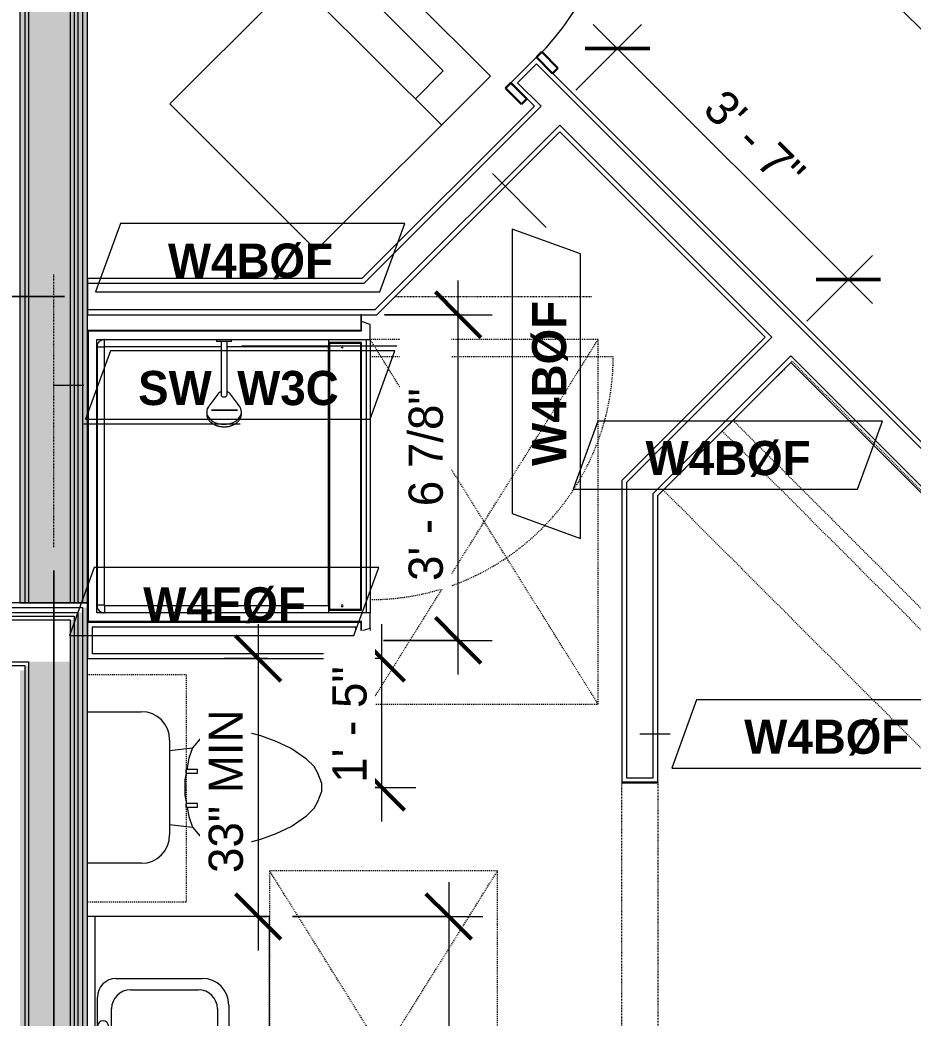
# Model space of a CAD drawing. Header units: inches. Extents: x -4010 to -1872, y 9846 to 12241.
# Drawn here: x -2527.2 to -2409.6, y 10209 to 10340.5 of the extents above; entities that cross this region are included whole.
import ezdxf

# ---------------------------------------------------------------- set-up
doc = ezdxf.new("R2010")
doc.units = ezdxf.units.IN
doc.header["$MEASUREMENT"] = 0
for name, pattern in [('Dash', [0.25, 0.125, -0.125]), ('Dash 3_32_', [0.1875, 0.09375, -0.09375]), ('Overhead', [0.15625, 0.09375, -0.0625])]:
    doc.linetypes.add(name, pattern=pattern)
for name, color, linetype, lineweight in [('0-1', 7, 'Continuous', 5), ('A-ANNO-DIMS', 211, 'Continuous', 9), ('A-ANNO-DIMS-48', 211, 'Continuous', 9), ('A-DETL-1', 90, 'Dash 3_32_', 18), ('A-DETL-GENF-3', 92, 'Overhead', 9), ('A-DETL-MEDM', 33, 'Continuous', 30), ('A-DOOR-3', 31, 'Continuous', 9), ('A-DOOR-4', 31, 'Continuous', 30), ('A-DOOR-FRAM-3', 31, 'Continuous', 30), ('A-GENM', 5, 'Continuous', 9), ('A-GENM-HDLN', 13, 'Dash', 9), ('A-WALL', 113, 'Continuous', 18), ('A-WALL-2', 250, 'Continuous', 18), ('A-WALL-3', 113, 'Continuous', 9), ('A-WALL-IDEN', 211, 'Continuous', 9), ('I-WALL-1', 21, 'Continuous', 18), ('I-WALL-2', 241, 'Continuous', 5), ('I-WALL-3', 7, 'Continuous', 9), ('I-WALL-4', 2, 'Continuous', 9), ('P-SANR-FIXT', 6, 'Continuous', 9), ('P-SANR-FIXT-HDLN', 131, 'Dash', 9), ('Q-CASE', 31, 'Continuous', 9), ('Q-CASE-2', 31, 'Dash', 9), ('Q-CASE-HDLN', 31, 'Dash', 9)]:
    doc.layers.add(name, color=color, linetype=linetype, lineweight=lineweight)
doc.styles.add('Century Gothic', font='ufonts.com_century-gothic.ttf', dxfattribs={"height": 4.5})
doc.styles.add('Century Gothic_B', font='GOTHICB.TTF', dxfattribs={"height": 4.5})
doc.dimstyles.new('OD_1__HACK_2', dxfattribs={"dimscale": 12, "dimtxt": 4.698757, "dimasz": 0.5, "dimexe": 0.375, "dimexo": 0.25, "dimgap": 0.0625, "dimtad": 1, "dimdec": 4, "dimrnd": 0.0625, "dimzin": 3, "dimdsep": 46, "dimlunit": 4, "dimtxsty": 'Century Gothic', "dimblk1": 'OBLIQUE', "dimblk2": 'OBLIQUE', "dimsah": 1, "dimcen": 0.09, "dimdle": 0.375, "dimazin": 0, "dimtfac": 1, "dimtdec": 4, "dimtix": 1, "dimtmove": 0, "dimatfit": 3, "dimfxl": 1, "dimtvp": 1, "dimtfill": 1, "dimfrac": 2, "dimtolj": 1, "dimtzin": 0, "dimarcsym": 2})

# ---------------------------------------------------------------- blocks, each defined once
blk = doc.blocks.new('CTR - 1st Phase - Common Walls_rvt-1-UNITS PLANS - 3RD FLOOR')
at = {"layer": 'I-WALL-1'}
blk.add_hatch(color=256, dxfattribs=at).paths.add_polyline_path([(-2518.37, 10263.71), (-2518.37, 10373.41), (-2519, 10373.41), (-2519, 10263.71)], flags=0)
at = {"layer": 'I-WALL-2'}
for points in [[(-2526.62, 10263.71), (-2526.62, 10380.66), (-2527.25, 10380.66), (-2527.25, 10263.71)], [(-2526.12, 10263.71), (-2526.12, 10380.04), (-2526.62, 10380.04), (-2526.62, 10263.71)], [(-2525.5, 10263.71), (-2520.62, 10263.71), (-2520.62, 10374.04), (-2526.12, 10374.04), (-2526.12, 10263.71)], [(-2520.12, 10263.71), (-2520.12, 10374.04), (-2520.62, 10374.04), (-2520.62, 10263.71)], [(-2519.62, 10263.71), (-2519.62, 10374.04), (-2520.12, 10374.04), (-2520.12, 10263.71)], [(-2519, 10263.71), (-2519, 10374.04), (-2519.62, 10374.04), (-2519.62, 10263.71)]]:
    blk.add_hatch(color=256, dxfattribs=at).paths.add_polyline_path(points, flags=0)
at = {"layer": 'A-WALL-2'}
for p, q in [((-2526.62, 10373.41), (-2526.62, 10263.71)), ((-2526.12, 10373.41), (-2526.12, 10263.71)), ((-2520.62, 10373.41), (-2520.62, 10263.71)), ((-2520.12, 10373.41), (-2520.12, 10263.71)), ((-2519.62, 10373.41), (-2519.62, 10263.71)), ((-2519, 10373.41), (-2519, 10263.71))]:
    blk.add_line(p, q, dxfattribs=at)
at = {"layer": 'I-WALL-3'}
for p, q in [((-2527.25, 10373.41), (-2527.25, 10263.71)), ((-2518.37, 10299.64), (-2518.37, 10373.41)), ((-2527.25, 10263.71), (-2518.37, 10263.71))]:
    blk.add_line(p, q, dxfattribs=at)
blk = doc.blocks.new('CTR - 1st Phase -Stairs _ Elevators_rvt-1-UNITS PLANS - 3RD FLOOR')
at = {"layer": 'I-WALL-1'}
blk.add_hatch(color=256, dxfattribs=at).paths.add_polyline_path([(-2518.37, 10017.09), (-2518.37, 10263.09), (-2519, 10263.09), (-2519, 10017.09)], flags=0)
at = {"layer": 'I-WALL-2'}
for points in [[(-2520.12, 10017.09), (-2519.62, 10017.09), (-2519.62, 10261.96), (-2520.12, 10261.96), (-2520.12, 10033.31)], [(-2519, 10017.09), (-2519, 10262.46), (-2519.62, 10262.46), (-2519.62, 10017.09)], [(-2520.62, 10017.09), (-2520.12, 10017.09), (-2520.12, 10261.46), (-2520.62, 10261.46), (-2520.62, 10033.31)], [(-2526.62, 10017.09), (-2526.12, 10017.09), (-2526.12, 10255.46), (-2526.62, 10255.46), (-2526.62, 10033.31)], [(-2520.62, 10017.09), (-2520.62, 10255.96), (-2526.12, 10255.96), (-2526.12, 10017.09)], [(-2526.62, 10017.09), (-2526.62, 10254.84), (-2527.25, 10254.84), (-2527.25, 10017.09)]]:
    blk.add_hatch(color=256, dxfattribs=at).paths.add_polyline_path(points, flags=0)
at = {"layer": 'A-WALL-2'}
for p, q in [((-2585.32, 10263.09), (-2519, 10263.09)), ((-2519, 10263.09), (-2519, 10262.46)), ((-2585.32, 10262.46), (-2519.62, 10262.46)), ((-2585.32, 10261.96), (-2520.12, 10261.96)), ((-2520.12, 10261.96), (-2520.12, 10261.46)), ((-2519.62, 10262.46), (-2519.62, 10261.96)), ((-2519.62, 10261.96), (-2519.62, 10254.21)), ((-2519, 10262.46), (-2519, 10254.21)), ((-2585.32, 10261.46), (-2520.62, 10261.46)), ((-2520.62, 10261.46), (-2520.62, 10255.96)), ((-2520.12, 10261.46), (-2520.12, 10254.21)), ((-2585.32, 10255.96), (-2526.12, 10255.96)), ((-2585.32, 10255.46), (-2526.62, 10255.46)), ((-2526.62, 10255.46), (-2526.62, 10254.84)), ((-2526.12, 10255.96), (-2526.12, 10255.46)), ((-2526.12, 10255.46), (-2526.12, 10254.21)), ((-2520.62, 10255.96), (-2520.62, 10254.21)), ((-2526.62, 10254.84), (-2526.62, 10254.21)), ((-2526.62, 10254.21), (-2526.62, 10017.09)), ((-2526.12, 10254.21), (-2526.12, 10017.09)), ((-2520.62, 10254.21), (-2520.62, 10017.09)), ((-2520.12, 10254.21), (-2520.12, 10017.09)), ((-2519.62, 10254.21), (-2519.62, 10017.09)), ((-2519, 10254.21), (-2519, 10017.09))]:
    blk.add_line(p, q, dxfattribs=at)
at = {"layer": 'I-WALL-3'}
for p, q in [((-2518.37, 10263.71), (-2585.32, 10263.71)), ((-2518.37, 10254.21), (-2518.37, 10261.14)), ((-2518.37, 10017.09), (-2518.37, 10254.21))]:
    blk.add_line(p, q, dxfattribs=at)
blk = doc.blocks.new('Door-Opening - 34_ x 80_-3928451-UNITS PLANS - 3RD FLOOR')
at = {"layer": 'A-DETL-GENF-3'}
for p, q in [((-17.32, 2.37), (16.68, 2.37)), ((16.68, -2.38), (-17.32, -2.38))]:
    blk.add_line(p, q, dxfattribs=at)
at = {"layer": 'A-DETL-MEDM'}
for p, q in [((-17.32, -2.38), (-17.32, 2.37)), ((16.68, 2.37), (16.68, -2.38))]:
    blk.add_line(p, q, dxfattribs=at)
blk = doc.blocks.new('OD_CW_Closet - OD_CW_Closet-3810373-UNITS PLANS - 3RD FLOOR')
at = {"layer": 'Q-CASE-HDLN'}
for p, q in [((87.24, 24), (0.74, 24)), ((0.74, 24), (0.74, 0)), ((87.24, 0), (87.24, 24)), ((0.74, 13), (87.24, 13)), ((0.74, 11), (87.24, 11)), ((0.74, 0), (87.24, 0))]:
    blk.add_line(p, q, dxfattribs=at)
blk = doc.blocks.new('SWING - SINGLE - FLUSH - 3-0 x 6-8 - PASSAGE-3208263-UNITS PLANS - 3RD FLOOR')
at = {"layer": 'A-DOOR-3'}
blk.add_arc((18, -2.37), 36.07, 180, 266.8211, dxfattribs=at)
at = {"layer": 'A-DOOR-4'}
for p, q in [((16, -2.37), (16, -9.15)), ((18, -2.37), (16, -2.37)), ((18, -2.37), (18, -9.15)), ((16, -10.9), (16, -38.39)), ((18, -10.9), (18, -38.39)), ((18, -38.39), (16, -38.39))]:
    blk.add_line(p, q, dxfattribs=at)
at = {"layer": 'A-DOOR-FRAM-3'}
for p, q in [((-21, 2.38), (-21, 3.38)), ((-21, 3.38), (-18, 3.38)), ((-18, 3.38), (-18, 2.38)), ((18, 2.38), (18, 3.38)), ((18, 3.38), (21, 3.38)), ((21, 3.38), (21, 2.38)), ((-18, 2.38), (-21, 2.38)), ((21, 2.38), (18, 2.38)), ((-21, -2.37), (-18, -2.37)), ((-21, -3.37), (-21, -2.37)), ((-18, -2.37), (-18, -3.37)), ((18, -2.37), (21, -2.37)), ((18, -3.37), (18, -2.37)), ((21, -2.37), (21, -3.37)), ((-18, -3.37), (-21, -3.37)), ((21, -3.37), (18, -3.37))]:
    blk.add_line(p, q, dxfattribs=at)
blk = doc.blocks.new('M_Sink Vanity-Square - 500 x 440mm-1372835-UNITS PLANS - 3RD FLOOR')
at = {"layer": 'P-SANR-FIXT'}
for p, q in [((-5.72, 10.23), (7.14, 10.23)), ((-5.22, 8.73), (6.46, 8.73)), ((-9.22, -4.59), (-9.22, 6.73)), ((10.46, 6.91), (10.46, -4.59)), ((-7.72, -2.72), (-7.72, 6.23)), ((8.96, 6.23), (8.96, -2.72)), ((0.12, -6.33), (0.12, -1.59)), ((1.12, -6.33), (1.12, -1.59)), ((0.12, -5.22), (-5.22, -5.22)), ((6.46, -5.22), (1.12, -5.22)), ((-2.88, -5.59), (0.12, -5.59)), ((1.12, -5.59), (3.62, -5.59)), ((7.96, -7.09), (-6.72, -7.09)), ((3.62, -7.09), (-2.88, -7.09))]:
    blk.add_line(p, q, dxfattribs=at)
for centre, radius, start, end in [((-5.72, 6.73), 3.5, 90, 180), ((7.14, 6.91), 3.32, 360, 90), ((-5.22, 6.23), 2.5, 90, 180), ((6.46, 6.23), 2.5, 360, 90), ((0.62, -0.13), 1, 360, 180), ((0.62, -0.13), 1, 180, 0), ((0.62, -1.59), 0.5, 360, 180), ((-5.22, -2.72), 2.5, 180, 270), ((6.46, -2.72), 2.5, 270, 360), ((-6.72, -4.59), 2.5, 180, 270), ((7.96, -4.59), 2.5, 270, 0), ((-2.88, -6.34), 0.75, 90, 270), ((-1.88, -6.34), 0.75, 360, 180), ((-1.88, -6.34), 0.75, 180, 0), ((0.62, -6.33), 0.5, 180, 0), ((2.62, -6.34), 0.75, 0, 180), ((2.62, -6.34), 0.75, 180, 0), ((3.62, -6.34), 0.75, 270, 90)]:
    blk.add_arc(centre, radius, start, end, dxfattribs=at)
blk = doc.blocks.new('Toilet-Domestic-3D - Toilet-Domestic-3D-1352612-UNITS PLANS - 3RD FLOOR')
at = {"layer": 'P-SANR-FIXT'}
for p, q in [((-9.98, 11.75), (-9.98, 18.86)), ((9.98, 18.86), (9.98, 11.75)), ((6.25, 8.02), (-6.25, 8.02)), ((-4.86, 8.02), (-5.21, 5)), ((4.86, 8.02), (5.21, 5)), ((-3.84, 5.5), (-5.21, 5)), ((-2.61, 5.72), (-3.84, 5.5)), ((-1, 6), (-2.12, 5.8)), ((1, 6), (-1, 6)), ((1.89, 5.84), (1, 6)), ((3.84, 5.5), (2.38, 5.76)), ((5.21, 5), (3.84, 5.5)), ((-6.4, 4), (-6.97, 3)), ((-5.21, 5), (-6.4, 4)), ((6.4, 4), (5.21, 5)), ((6.97, 3), (6.4, 4)), ((-6.97, 3), (-7.24, 2)), ((7.24, 2), (6.97, 3)), ((-7.24, 2), (-7.41, 1)), ((7.41, 1), (7.24, 2)), ((-7.41, 1), (-7.5, 0)), ((-7.5, 0), (-7.33, -1.99)), ((7.33, -1.99), (7.5, 0)), ((7.5, 0), (7.41, 1)), ((-7.33, -1.99), (-6.79, -4)), ((6.79, -4), (7.33, -1.99)), ((-6.79, -4), (-6.06, -6)), ((6.06, -6), (6.79, -4)), ((-6.06, -6), (-5.13, -8)), ((5.13, -8), (6.06, -6)), ((-5.13, -8), (-3.74, -10)), ((3.74, -10), (5.13, -8)), ((-3.74, -10), (-2.74, -11)), ((2.74, -11), (3.74, -10)), ((-2.74, -11), (-1.87, -11.5)), ((-1.87, -11.5), (-0.5, -12)), ((0.5, -12), (1.87, -11.5)), ((1.87, -11.5), (2.74, -11)), ((-0.5, -12), (0.5, -12))]:
    blk.add_line(p, q, dxfattribs=at)
for centre, start, end in [((-6.25, 11.75), 180, 270), ((6.25, 11.75), 270, 360)]:
    blk.add_arc(centre, 3.73, start, end, dxfattribs=at)
blk = doc.blocks.new('Bath Vanity - Bath Vanity 60_-3668790-UNITS PLANS - 3RD FLOOR')
at = {"layer": 'Q-CASE'}
for p, q in [((30.74, 24), (-29.26, 24)), ((-29.26, 24), (-29.26, 1))]:
    blk.add_line(p, q, dxfattribs=at)
blk = doc.blocks.new('ADA Clearances - 30_x48_-3255449-UNITS PLANS - 3RD FLOOR')
at = {"layer": 'A-GENM-HDLN'}
for p, q in [((15, -24), (-15, 24)), ((-15, -24), (15, 24)), ((15, 24), (-15, 24)), ((15, -24), (15, 24)), ((-15, -14), (-15, -24)), ((-15, -24), (15, -24))]:
    blk.add_line(p, q, dxfattribs=at)
blk = doc.blocks.new('BATHROOM MIRROR - BATHROOM MIRROR  60_-3802719-UNITS PLANS - 3RD FLOOR')
at = {"layer": 'Q-CASE'}
for p, q in [((-29.26, -23), (30.74, -23)), ((-29.26, -23), (-29.26, -24)), ((30.74, -24), (30.74, -23)), ((30.74, -24), (-29.26, -24))]:
    blk.add_line(p, q, dxfattribs=at)
blk = doc.blocks.new('300 Series Wall Hung Cabinet_326 - 30_-2909953-UNITS PLANS - 3RD FLOOR')
at = {"layer": 'Q-CASE'}
for p, q in [((-2.01, 14.69), (-2.5, 14.69)), ((-2.5, 14.69), (-2.5, 13.19)), ((-2.01, 13.19), (-2.01, 14.69)), ((2.49, 14.69), (2, 14.69)), ((2, 14.69), (2, 13.19)), ((2.49, 13.19), (2.49, 14.69)), ((-2.01, 13.19), (-2.5, 13.19)), ((2.49, 13.19), (2, 13.19))]:
    blk.add_line(p, q, dxfattribs=at)
at = {"layer": 'Q-CASE-2'}
for p, q in [((-15, 0.19), (-15, 13.19)), ((-15, 13.19), (15, 13.19)), ((15, 13.19), (15, 0.19)), ((15, 0.19), (-15, 0.19))]:
    blk.add_line(p, q, dxfattribs=at)
blk = doc.blocks.new('4LBS24238A75FTB_V2 - 4LBS24238A75FTB_V2-V28-UNITS PLANS - 3RD FLOOR')
at = {"layer": 'P-SANR-FIXT'}
for p, q in [((0, -0.5), (38.5, -0.5)), ((0, -36.5), (0, -0.5)), ((0.12, -36.62), (0.12, -0.63)), ((0.12, -0.63), (38.38, -0.63)), ((38.38, -0.63), (38.38, -36.62)), ((38.5, -0.5), (38.5, -36.5)), ((1.25, -37.75), (1.25, -1.75)), ((1.25, -1.75), (37.25, -1.75)), ((1.3, -2.43), (1.28, -2.51)), ((1.42, -2.2), (1.4, -2.23)), ((1.58, -2.01), (1.51, -2.08)), ((1.73, -1.9), (1.7, -1.92)), ((1.78, -1.87), (1.75, -1.89)), ((2.01, -1.78), (1.93, -1.8)), ((2.25, -1.77), (2.25, -1.75)), ((36.25, -1.77), (2.25, -1.77)), ((36.25, -1.77), (36.25, -1.75)), ((36.57, -1.8), (36.49, -1.78)), ((36.8, -1.92), (36.77, -1.9)), ((36.99, -2.08), (36.92, -2.01)), ((37.1, -2.23), (37.08, -2.2)), ((37.22, -2.51), (37.2, -2.43)), ((37.25, -1.75), (37.25, -17.52)), ((2.2, -32.27), (2.2, -2.75)), ((36.25, -2.7), (2.25, -2.7)), ((36.3, -18.11), (36.3, -2.75)), ((36.3, -32.27), (36.3, -18.89)), ((37.25, -19.48), (37.25, -37.75)), ((1.62, -32.27), (1.62, -36.62)), ((36.75, -32.38), (1.75, -32.38)), ((1.75, -32.38), (1.75, -36.5)), ((2.2, -32.27), (36.3, -32.27)), ((36.75, -36.5), (36.75, -32.38)), ((36.88, -36.62), (36.88, -32.27)), ((0, -36.5), (-2.02, -36.5)), ((-2.02, -36.5), (-2.02, -36.62)), ((-2.02, -36.62), (0.12, -36.62)), ((-1.13, -36.62), (-0.75, -37.75)), ((1.62, -36.62), (36.88, -36.62)), ((1.75, -36.5), (36.75, -36.5)), ((38.38, -36.62), (40.52, -36.62)), ((40.52, -36.5), (38.5, -36.5)), ((39.25, -37.75), (39.63, -36.62)), ((40.52, -36.62), (40.52, -36.5)), ((-0.75, -37.75), (1.25, -37.75)), ((1.25, -37.25), (37.25, -37.25)), ((1.25, -37.75), (1.25, -37.25)), ((37.25, -37.75), (1.25, -37.75)), ((37.25, -37.25), (37.25, -37.75)), ((37.25, -37.75), (39.25, -37.75))]:
    blk.add_line(p, q, dxfattribs=at)
for centre, radius, start, end in [((2.25, -2.75), 1, 90, 180), ((36.25, -2.75), 1, 0, 90), ((2.2, -34.06), 0.125, 0, 180), ((2.2, -34.06), 0.125, 180, 0), ((36.3, -34.06), 0.125, 0, 180), ((36.3, -34.06), 0.125, 180, 0)]:
    blk.add_arc(centre, radius, start, end, dxfattribs=at)
for centre, start_param, end_param in [((2.2, -32.28), 1.570796, 3.141593), ((36.3, -32.28), 0, 1.570796)]:
    blk.add_ellipse(centre, major_axis=(0.95, 0), ratio=0.019505, start_param=start_param, end_param=end_param, dxfattribs=at)
for points, knots in [([(2.25, -1.77), (2.18, -1.77), (2.05, -1.78), (1.8, -1.86), (1.52, -2.04), (1.34, -2.32), (1.26, -2.57), (1.25, -2.7), (1.25, -2.77)], [0, 0, 0, 0, 0.125, 0.25, 0.5, 0.75, 0.875, 1, 1, 1, 1]), ([(1.38, -2.25), (1.41, -2.21), (1.47, -2.12), (1.54, -2.04), (1.59, -2)], [-0.6665731, -0.6665731, -0.6665731, -0.6665731, -0.5714286, -0.4611793, -0.4611793, -0.4611793, -0.4611793]), ([(1.75, -1.88), (1.77, -1.87), (1.86, -1.82), (2.03, -1.77), (2.17, -1.75), (2.25, -1.75)], [-0.3333068, -0.3333068, -0.3333068, -0.3333068, -0.2857143, -0.1428571, 0, 0, 0, 0]), ([(36.25, -1.75), (36.31, -1.75), (36.42, -1.76), (36.59, -1.8), (36.7, -1.85), (36.75, -1.88)], [-1, -1, -1, -1, -0.8928571, -0.7857143, -0.6666667, -0.6666667, -0.6666667, -0.6666667]), ([(37.25, -2.77), (37.25, -2.7), (37.24, -2.57), (37.16, -2.32), (36.98, -2.04), (36.7, -1.86), (36.45, -1.78), (36.32, -1.77), (36.25, -1.77)], [0, 0, 0, 0, 0.125, 0.25, 0.5, 0.75, 0.875, 1, 1, 1, 1]), ([(36.75, -1.88), (36.79, -1.91), (36.89, -1.97), (36.97, -2.05), (37.01, -2.1)], [-0.6665731, -0.6665731, -0.6665731, -0.6665731, -0.5714286, -0.4475924, -0.4475924, -0.4475924, -0.4475924]), ([(37.12, -2.25), (37.13, -2.27), (37.16, -2.33), (37.18, -2.38), (37.19, -2.42)], [-0.3333068, -0.3333068, -0.3333068, -0.3333068, -0.2857143, -0.2174647, -0.2174647, -0.2174647, -0.2174647]), ([(2.25, -2.7), (2.24, -2.7), (2.24, -2.7), (2.23, -2.7), (2.22, -2.71), (2.22, -2.71), (2.21, -2.72), (2.21, -2.73), (2.2, -2.74), (2.2, -2.74), (2.2, -2.75), (2.2, -2.75)], [-1, -1, -1, -1, -0.833333, -0.75, -0.666667, -0.583333, -0.416667, -0.333333, -0.208333, -0.083333, 0, 0, 0, 0]), ([(36.3, -2.75), (36.3, -2.74), (36.3, -2.74), (36.3, -2.73), (36.29, -2.72), (36.29, -2.72), (36.28, -2.71), (36.27, -2.71), (36.26, -2.7), (36.26, -2.7), (36.25, -2.7), (36.25, -2.7)], [-1, -1, -1, -1, -0.833333, -0.75, -0.666667, -0.583333, -0.416667, -0.333333, -0.208333, -0.083333, 0, 0, 0, 0])]:
    blk.add_open_spline(points, degree=3, knots=knots, dxfattribs=at)
for points in [[(1.35, -2.32), (1.36, -2.3), (1.37, -2.27), (1.38, -2.25)], [(1.63, -1.97), (1.67, -1.94), (1.71, -1.91), (1.75, -1.88)], [(2.25, -2.7), (2.25, -2.62), (2.25, -2.45), (2.25, -2.22), (2.25, -2.03), (2.25, -1.88), (2.25, -1.82), (2.25, -1.8)], [(36.25, -2.7), (36.25, -2.62), (36.25, -2.45), (36.25, -2.22), (36.25, -2.03), (36.25, -1.88), (36.25, -1.82), (36.25, -1.8)], [(37.04, -2.14), (37.07, -2.18), (37.09, -2.21), (37.12, -2.25)], [(1.25, -2.75), (1.25, -2.74), (1.25, -2.72), (1.25, -2.71)], [(2.2, -2.75), (2.12, -2.75), (1.95, -2.75), (1.72, -2.75), (1.52, -2.76), (1.37, -2.76), (1.27, -2.76), (1.25, -2.77), (1.25, -2.77)], [(36.3, -2.75), (36.38, -2.75), (36.55, -2.75), (36.78, -2.75), (36.98, -2.76), (37.13, -2.76), (37.23, -2.76), (37.25, -2.77), (37.25, -2.77)], [(37.25, -2.67), (37.25, -2.7), (37.25, -2.72), (37.25, -2.75)]]:
    blk.add_open_spline(points, degree=3, dxfattribs=at)
at = {"layer": 'P-SANR-FIXT-HDLN'}
blk.add_line((35, -37.75), (35, -69.75), dxfattribs=at)
blk.add_arc((35, -37.75), 32, 180, 270, dxfattribs=at)
blk = doc.blocks.new('Shower Head - Shower Head-3260035-UNITS PLANS - 3RD FLOOR')
at = {"layer": 'P-SANR-FIXT'}
for p, q in [((-2.28, 9.81), (-2.28, 9.54)), ((2.28, 9.54), (2.28, 9.81)), ((-2.02, 8.78), (-0.84, 7.19)), ((0.84, 7.19), (2.02, 8.78)), ((-0.39, 7.27), (-0.39, 6.01)), ((0.39, 6.01), (0.39, 7.27)), ((-0.98, 0.26), (-0.98, 0)), ((-0.98, 0.26), (0.98, 0.26)), ((0.98, 0), (-0.98, 0)), ((-0.39, 1), (-0.39, 0.26)), ((0.39, 0.26), (0.39, 1)), ((0.98, 0), (0.98, 0.26))]:
    blk.add_line(p, q, dxfattribs=at)
at = {"layer": 'P-SANR-FIXT', "flags": 128}
for points in [[(0, 11.49), (-0.09, 11.49), (-0.18, 11.48), (-0.27, 11.48), (-0.35, 11.47), (-0.44, 11.46), (-0.53, 11.44), (-0.62, 11.43), (-0.7, 11.41), (-0.79, 11.39), (-0.87, 11.36), (-0.95, 11.34), (-1.03, 11.31), (-1.11, 11.28), (-1.19, 11.25), (-1.26, 11.21), (-1.34, 11.17), (-1.41, 11.13), (-1.48, 11.09), (-1.55, 11.05), (-1.61, 11), (-1.68, 10.95), (-1.74, 10.9), (-1.8, 10.85), (-1.85, 10.8), (-1.9, 10.74), (-1.95, 10.69), (-2, 10.63), (-2.04, 10.57), (-2.08, 10.51), (-2.12, 10.44), (-2.15, 10.38), (-2.18, 10.31), (-2.21, 10.25), (-2.23, 10.18), (-2.25, 10.11), (-2.26, 10.04), (-2.27, 9.97), (-2.28, 9.9), (-2.28, 9.83), (-2.28, 9.81)], [(2.28, 9.81), (2.28, 9.88), (2.28, 9.95), (2.27, 10.02), (2.25, 10.09), (2.24, 10.16), (2.21, 10.23), (2.19, 10.3), (2.16, 10.36), (2.13, 10.43), (2.09, 10.49), (2.05, 10.55), (2.01, 10.61), (1.97, 10.67), (1.92, 10.73), (1.86, 10.79), (1.81, 10.84), (1.75, 10.89), (1.69, 10.94), (1.63, 10.99), (1.57, 11.04), (1.5, 11.08), (1.43, 11.12), (1.36, 11.16), (1.28, 11.2), (1.21, 11.24), (1.13, 11.27), (1.05, 11.3), (0.97, 11.33), (0.89, 11.36), (0.81, 11.38), (0.72, 11.4), (0.64, 11.42), (0.55, 11.44), (0.47, 11.45), (0.38, 11.46), (0.29, 11.47), (0.2, 11.48), (0.11, 11.49), (0.02, 11.49), (0, 11.49)], [(-0.84, 7.19), (-0.81, 7.16), (-0.79, 7.13), (-0.76, 7.1), (-0.73, 7.08), (-0.7, 7.05), (-0.68, 7.03), (-0.65, 7.01), (-0.62, 6.98), (-0.59, 6.97), (-0.56, 6.95), (-0.53, 6.93), (-0.49, 6.91), (-0.46, 6.9), (-0.43, 6.89), (-0.4, 6.87)], [(0.39, 6.87), (0.43, 6.88), (0.46, 6.9), (0.49, 6.91), (0.52, 6.93), (0.55, 6.94), (0.58, 6.96), (0.61, 6.98), (0.64, 7), (0.67, 7.03), (0.7, 7.05), (0.73, 7.07), (0.76, 7.1), (0.78, 7.13), (0.81, 7.16), (0.83, 7.19), (0.84, 7.19)], [(-0.39, 6.01), (-0.39, 5.81), (-0.39, 5.6), (-0.39, 5.38), (-0.39, 5.15), (-0.39, 4.92), (-0.39, 4.68), (-0.39, 4.43), (-0.39, 4.18), (-0.39, 3.93), (-0.39, 3.67), (-0.39, 3.4), (-0.39, 3.13), (-0.39, 2.86), (-0.39, 2.59), (-0.39, 2.31), (-0.39, 2.03), (-0.39, 1.75), (-0.39, 1.46), (-0.39, 1.18), (-0.39, 1)], [(0.39, 1), (0.39, 1.29), (0.39, 1.57), (0.39, 1.85), (0.39, 2.13), (0.39, 2.41), (0.39, 2.69), (0.39, 2.96), (0.39, 3.23), (0.39, 3.5), (0.39, 3.76), (0.39, 4.02), (0.39, 4.27), (0.39, 4.52), (0.39, 4.77), (0.39, 5), (0.39, 5.23), (0.39, 5.46), (0.39, 5.67), (0.39, 5.88), (0.39, 6.01)]]:
    blk.add_lwpolyline(points, dxfattribs=at)
at = {"layer": 'P-SANR-FIXT'}
for centre, major_axis, start_param, end_param in [((0, 9.54), (-2.28, 0), 4.712389, 6.956384), ((0, 9.54), (2.28, 0), 5.609987, 7.853982), ((0, 7.27), (-0.394, 0), 4.712389, 6.283185), ((0, 7.27), (-0.394, 0), 3.141593, 4.712389)]:
    blk.add_ellipse(centre, major_axis=major_axis, ratio=0.707107, start_param=start_param, end_param=end_param, dxfattribs=at)
blk = doc.blocks.new('Stacked Washer and Dryer - 26_x25_ - Private-1352637-UNITS PLANS - 3RD FLOOR')
at = {"layer": 'P-SANR-FIXT'}
for p, q in [((0, 13.625), (32.4375, 13.625)), ((0, 13.625), (0, -13.625)), ((23.34375, 13.625), (23.34375, -13.625)), ((32.4375, 13.625), (32.4375, -13.625)), ((23.34375, 8.75), (28.53125, 8.75)), ((28.53125, 8.75), (28.53125, -8.75)), ((28.53125, -8.75), (23.34375, -8.75)), ((32.4375, -13.625), (0, -13.625))]:
    blk.add_line(p, q, dxfattribs=at)
blk = doc.blocks.new('ADA Clearances - 30_x48_-V86-UNITS PLANS - 3RD FLOOR')
at = {"layer": 'A-GENM-HDLN'}
for p, q in [((15, -24), (-15, 24)), ((-15, -24), (15, 24)), ((15, 24), (-15, 24)), ((-15, 24), (-15, -24)), ((15, -24), (15, 24)), ((-15, -24), (15, -24))]:
    blk.add_line(p, q, dxfattribs=at)
blk = doc.blocks.new('DIMBLOCK1-UNITS PLANS - 3RD FLOOR')
at = {"layer": 'A-ANNO-DIMS-48'}
for p, q in [((-2522.81, 10267.96), (-2522.81, 10191.65)), ((-2522.81, 10196.15), (-2522.81, 10267.96)), ((-2445.62, 10197.39), (-2445.62, 10191.65)), ((-2445.62, 10196.15), (-2445.62, 10197.39)), ((-2527.31, 10196.15), (-2445.62, 10196.15))]:
    blk.add_line(p, q, dxfattribs=at)
at = {"layer": 'A-ANNO-DIMS-48', "lineweight": 50}
for p, q in [((-2522.81, 10196.15), (-2519.81, 10199.15)), ((-2445.62, 10196.15), (-2442.62, 10199.15)), ((-2522.81, 10196.15), (-2525.81, 10193.15)), ((-2445.62, 10196.15), (-2448.62, 10193.15))]:
    blk.add_line(p, q, dxfattribs=at)
at = {"layer": 'A-ANNO-DIMS-48', "color": 0, "insert": (-2499.58, 10202.67), "char_height": 4.5, "width": 36.8741, "attachment_point": 1, "line_spacing_factor": 0.984502, "style": 'Century Gothic', "bg_fill": 3, "box_fill_scale": 1.25, "bg_fill_color": 256, "bg_fill_true_color": 13158600, "bg_fill_transparency": 0}
blk.add_mtext('6\' - 5 3/16"', dxfattribs=at)
blk = doc.blocks.new('_Oblique')
at = {"color": 0, "linetype": 'ByBlock', "lineweight": -2}
blk.add_line((-0.5, -0.5), (0.5, 0.5), dxfattribs=at)
blk = doc.blocks.new('DIMBLOCK3-UNITS PLANS - 3RD FLOOR')
at = {"layer": 'A-ANNO-DIMS-48'}
for p, q in [((-2535.3, 10155.54), (-2535.3, 10308.54)), ((-2521.37, 10304.04), (-2539.8, 10304.04)), ((-2535.3, 10304.04), (-2521.37, 10304.04)), ((-2521.37, 10160.04), (-2539.8, 10160.04)), ((-2535.3, 10160.04), (-2521.37, 10160.04))]:
    blk.add_line(p, q, dxfattribs=at)
at = {"layer": 'A-ANNO-DIMS-48', "lineweight": 50}
for p, q in [((-2535.3, 10304.04), (-2538.3, 10307.04)), ((-2535.3, 10304.04), (-2532.3, 10301.04)), ((-2535.3, 10160.04), (-2538.3, 10163.04)), ((-2535.3, 10160.04), (-2532.3, 10157.04))]:
    blk.add_line(p, q, dxfattribs=at)
at = {"layer": 'A-ANNO-DIMS-48', "color": 0, "insert": (-2541.81, 10222.42), "char_height": 4.5, "width": 23.091, "attachment_point": 1, "rotation": 90, "line_spacing_factor": 0.984502, "style": 'Century Gothic', "bg_fill": 3, "box_fill_scale": 1.25, "bg_fill_color": 256, "bg_fill_true_color": 13158600, "bg_fill_transparency": 0}
blk.add_mtext('12\' - 0"', dxfattribs=at)
blk = doc.blocks.new('DIMBLOCK4-UNITS PLANS - 3RD FLOOR')
at = {"layer": 'A-ANNO-DIMS-48'}
for p, q in [((-2454.03, 10331.24), (-2445.38, 10339.89)), ((-2451.75, 10339.89), (-2414.98, 10303.12)), ((-2448.56, 10336.71), (-2454.03, 10331.24)), ((-2423.63, 10300.83), (-2414.98, 10309.48)), ((-2418.16, 10306.3), (-2423.63, 10300.83))]:
    blk.add_line(p, q, dxfattribs=at)
at = {"layer": 'A-ANNO-DIMS-48', "lineweight": 50}
for p, q in [((-2448.56, 10336.71), (-2452.81, 10336.71)), ((-2448.56, 10336.71), (-2444.32, 10336.71)), ((-2418.16, 10306.3), (-2422.4, 10306.3)), ((-2418.16, 10306.3), (-2413.92, 10306.3))]:
    blk.add_line(p, q, dxfattribs=at)
at = {"layer": 'A-ANNO-DIMS-48', "color": 0, "insert": (-2434.32, 10331.68), "char_height": 4.5, "width": 18.8845, "attachment_point": 1, "rotation": 315, "line_spacing_factor": 0.984502, "style": 'Century Gothic', "bg_fill": 3, "box_fill_scale": 1.25, "bg_fill_color": 256, "bg_fill_true_color": 13158600, "bg_fill_transparency": 0}
blk.add_mtext('3\' - 7"', dxfattribs=at)
blk = doc.blocks.new('DIMBLOCK18-UNITS PLANS - 3RD FLOOR')
at = {"layer": 'A-ANNO-DIMS-48'}
for p, q in [((-2410.45, 10355.54), (-2420.84, 10345.16)), ((-2417.66, 10348.34), (-2410.45, 10355.54)), ((-2384.42, 10315.11), (-2417.66, 10348.34)), ((-2374.04, 10325.5), (-2387.61, 10311.93)), ((-2384.42, 10315.11), (-2374.04, 10325.5))]:
    blk.add_line(p, q, dxfattribs=at)
at = {"layer": 'A-ANNO-DIMS-48', "lineweight": 50}
for p, q in [((-2417.66, 10348.34), (-2421.9, 10348.34)), ((-2417.66, 10348.34), (-2413.41, 10348.34)), ((-2384.42, 10315.11), (-2388.67, 10315.11)), ((-2384.42, 10315.11), (-2380.18, 10315.11))]:
    blk.add_line(p, q, dxfattribs=at)
at = {"layer": 'A-ANNO-DIMS-48', "color": 0, "insert": (-2403.23, 10343.14), "char_height": 4.5, "width": 23.091, "attachment_point": 1, "rotation": 315, "line_spacing_factor": 0.984502, "style": 'Century Gothic', "bg_fill": 3, "box_fill_scale": 1.25, "bg_fill_color": 256, "bg_fill_true_color": 13158600, "bg_fill_transparency": 0}
blk.add_mtext('3\' - 11"', dxfattribs=at)
blk = doc.blocks.new('DIMBLOCK45-UNITS PLANS - 3RD FLOOR')
at = {"layer": 'A-ANNO-DIMS-48'}
for p, q in [((-2495.88, 10260.89), (-2495.88, 10217.91)), ((-2494.64, 10256.39), (-2500.38, 10256.39)), ((-2495.88, 10256.39), (-2494.64, 10256.39)), ((-2494.64, 10222.41), (-2500.38, 10222.41)), ((-2495.88, 10222.41), (-2494.64, 10222.41))]:
    blk.add_line(p, q, dxfattribs=at)
at = {"layer": 'A-ANNO-DIMS-48', "lineweight": 50}
for p, q in [((-2495.88, 10256.39), (-2498.88, 10259.39)), ((-2495.88, 10256.39), (-2492.88, 10253.39)), ((-2495.88, 10222.41), (-2498.88, 10225.41)), ((-2495.88, 10222.41), (-2492.88, 10219.41))]:
    blk.add_line(p, q, dxfattribs=at)
at = {"layer": 'A-ANNO-DIMS-48', "color": 0, "insert": (-2502.4, 10228.14), "char_height": 4.5, "width": 27.029, "attachment_point": 1, "rotation": 90, "line_spacing_factor": 0.984502, "style": 'Century Gothic', "bg_fill": 3, "box_fill_scale": 1.25, "bg_fill_color": 256, "bg_fill_true_color": 13158600, "bg_fill_transparency": 0}
blk.add_mtext('33" MIN', dxfattribs=at)
blk = doc.blocks.new('DIMBLOCK46-UNITS PLANS - 3RD FLOOR')
at = {"layer": 'A-ANNO-DIMS-48'}
for p, q in [((-2469.55, 10254.27), (-2469.55, 10306.16)), ((-2479.25, 10301.66), (-2465.05, 10301.66)), ((-2469.55, 10301.66), (-2479.25, 10301.66)), ((-2479.37, 10258.77), (-2465.05, 10258.77)), ((-2469.55, 10258.77), (-2479.37, 10258.77))]:
    blk.add_line(p, q, dxfattribs=at)
at = {"layer": 'A-ANNO-DIMS-48', "lineweight": 50}
for p, q in [((-2469.55, 10301.66), (-2472.55, 10304.66)), ((-2469.55, 10301.66), (-2466.55, 10298.66)), ((-2469.55, 10258.77), (-2472.55, 10261.77)), ((-2469.55, 10258.77), (-2466.55, 10255.77))]:
    blk.add_line(p, q, dxfattribs=at)
at = {"layer": 'A-ANNO-DIMS-48', "color": 0, "insert": (-2476.07, 10266.6), "char_height": 4.5, "width": 32.6676, "attachment_point": 1, "rotation": 90, "line_spacing_factor": 0.984502, "style": 'Century Gothic', "bg_fill": 3, "box_fill_scale": 1.25, "bg_fill_color": 256, "bg_fill_true_color": 13158600, "bg_fill_transparency": 0}
blk.add_mtext('3\' - 6 7/8"', dxfattribs=at)
blk = doc.blocks.new('DIMBLOCK47-UNITS PLANS - 3RD FLOOR')
at = {"layer": 'A-ANNO-DIMS-48'}
for p, q in [((-2479.6, 10234.9), (-2479.6, 10260.89)), ((-2479.37, 10256.39), (-2484.1, 10256.39)), ((-2479.6, 10256.39), (-2479.37, 10256.39)), ((-2484.52, 10239.4), (-2475.1, 10239.4)), ((-2479.6, 10239.4), (-2484.52, 10239.4))]:
    blk.add_line(p, q, dxfattribs=at)
at = {"layer": 'A-ANNO-DIMS-48', "lineweight": 50}
for p, q in [((-2479.6, 10256.39), (-2482.6, 10259.39)), ((-2479.6, 10256.39), (-2476.6, 10253.39)), ((-2479.6, 10239.4), (-2482.6, 10242.4)), ((-2479.6, 10239.4), (-2476.6, 10236.4))]:
    blk.add_line(p, q, dxfattribs=at)
at = {"layer": 'A-ANNO-DIMS-48', "color": 0, "insert": (-2486.11, 10240.03), "char_height": 4.5, "width": 18.8845, "attachment_point": 1, "rotation": 90, "line_spacing_factor": 0.984502, "style": 'Century Gothic', "bg_fill": 3, "box_fill_scale": 1.25, "bg_fill_color": 256, "bg_fill_true_color": 13158600, "bg_fill_transparency": 0}
blk.add_mtext('1\' - 5"', dxfattribs=at)
blk = doc.blocks.new('DIMBLOCK48-UNITS PLANS - 3RD FLOOR')
at = {"layer": 'A-ANNO-DIMS-48'}
for p, q in [((-2470.79, 10226.91), (-2470.79, 10157.91)), ((-2491.37, 10222.41), (-2466.29, 10222.41)), ((-2470.79, 10222.41), (-2491.37, 10222.41)), ((-2491.37, 10162.41), (-2466.29, 10162.41)), ((-2470.79, 10162.41), (-2491.37, 10162.41))]:
    blk.add_line(p, q, dxfattribs=at)
at = {"layer": 'A-ANNO-DIMS-48', "lineweight": 50}
for p, q in [((-2470.79, 10222.41), (-2473.79, 10225.41)), ((-2470.79, 10222.41), (-2467.79, 10219.41)), ((-2470.79, 10162.41), (-2473.79, 10165.41)), ((-2470.79, 10162.41), (-2467.79, 10159.41))]:
    blk.add_line(p, q, dxfattribs=at)
at = {"layer": 'A-ANNO-DIMS-48', "color": 0, "insert": (-2477.31, 10184.55), "char_height": 4.5, "width": 18.8845, "attachment_point": 1, "rotation": 90, "line_spacing_factor": 0.984502, "style": 'Century Gothic', "bg_fill": 3, "box_fill_scale": 1.25, "bg_fill_color": 256, "bg_fill_true_color": 13158600, "bg_fill_transparency": 0}
blk.add_mtext('5\' - 0"', dxfattribs=at)
blk = doc.blocks.new('Wall Tag - Shear Wall-3956451-UNITS PLANS - 3RD FLOOR')
at = {"layer": 'A-WALL-IDEN'}
for p, q in [((-0.3561, 0.0937), (-0.4244, -0.0937)), ((0.4244, 0.0937), (-0.3561, 0.0937)), ((0.4291, 0.1068), (0.0033, 0.1068)), ((0.3561, -0.0937), (0.4244, 0.0937)), ((0, -0.1068), (-0.4291, -0.1068)), ((-0.4244, -0.0937), (0.3561, -0.0937))]:
    blk.add_line(p, q, dxfattribs=at)
blk = doc.blocks.new('Wall Tag - Arch Wall-3956453-UNITS PLANS - 3RD FLOOR')
at = {"layer": 'A-WALL-IDEN'}
for p, q in [((-0.3561, 0.0937), (-0.4244, -0.0937)), ((0.4244, 0.0937), (-0.3561, 0.0937)), ((0.3561, -0.0937), (0.4244, 0.0937)), ((-0.4244, -0.0937), (0.3561, -0.0937))]:
    blk.add_line(p, q, dxfattribs=at)

msp = doc.modelspace()

# ---------------------------------------------------------------- linework, layer by layer
at = {"layer": 'A-DETL-1'}
for p, q in [((-2522.81124, 10306.9644), (-2522.81124, 10270.9644)), ((-2550.62374, 10304.0394), (-2527.24874, 10304.0394)), ((-2477.87274, 10304.0394), (-2451.91535, 10304.0394))]:
    msp.add_line(p, q, dxfattribs=at)
at = {"layer": 'A-WALL'}
for p, q in [((-2459.24517, 10334.68458), (-2461.72005, 10332.20971)), ((-2364.37374, 10239.81315), (-2459.24517, 10334.68458)), ((-2461.72005, 10332.20971), (-2458.62805, 10329.11771)), ((-2481.95637, 10305.7894), (-2458.62805, 10329.11771)), ((-2480.50662, 10302.2894), (-2456.15318, 10326.64284)), ((-2456.15318, 10326.64284), (-2428.22246, 10298.71212)), ((-2481.95637, 10305.7894), (-2518.37374, 10305.7894)), ((-2480.50662, 10302.2894), (-2518.37374, 10302.2894)), ((-2447.37374, 10279.56085), (-2428.22246, 10298.71212)), ((-2443.87374, 10278.1111), (-2425.74759, 10296.23725)), ((-2425.74759, 10296.23725), (-2364.37374, 10234.8634)), ((-2447.37374, 10279.56085), (-2447.37374, 10240.6644)), ((-2443.87374, 10240.6644), (-2443.87374, 10278.1111)), ((-2517.74874, 10260.51549), (-2517.74874, 10257.01549)), ((-2482.99874, 10260.51549), (-2517.74874, 10260.51549)), ((-2482.99874, 10257.01549), (-2482.99874, 10260.51549)), ((-2482.99874, 10257.01549), (-2517.74874, 10257.01549)), ((-2447.37374, 10240.6644), (-2443.87374, 10240.6644))]:
    msp.add_line(p, q, dxfattribs=at)
at = {"layer": 'A-WALL-3'}
for p, q in [((-2459.24517, 10335.56847), (-2462.60393, 10332.20971)), ((-2364.99874, 10241.32203), (-2459.24517, 10335.56847)), ((-2462.60393, 10332.20971), (-2459.51194, 10329.11771)), ((-2459.51194, 10329.11771), (-2482.21525, 10306.4144)), ((-2480.24774, 10301.6644), (-2456.15318, 10325.75896)), ((-2456.15318, 10325.75896), (-2429.10634, 10298.71212)), ((-2482.21525, 10306.4144), (-2518.37374, 10306.4144)), ((-2518.37374, 10306.4144), (-2518.37374, 10301.6644)), ((-2518.37374, 10301.6644), (-2482.37374, 10301.6644)), ((-2482.24874, 10301.6644), (-2480.24774, 10301.6644)), ((-2429.10634, 10298.71212), (-2447.99874, 10279.81973)), ((-2443.24874, 10277.85222), (-2425.74759, 10295.35337)), ((-2425.74759, 10295.35337), (-2364.99874, 10234.60452)), ((-2447.99874, 10279.81973), (-2447.99874, 10240.0394)), ((-2443.24874, 10240.0394), (-2443.24874, 10277.85222))]:
    msp.add_line(p, q, dxfattribs=at)
at = {"layer": 'A-WALL-IDEN'}
msp.add_line((-2465.0281, 10320.2428), (-2457.94983, 10313.16452), dxfattribs=at)
at = {"layer": 'I-WALL-4'}
for p, q in [((-2518.37374, 10261.14049), (-2518.37374, 10256.39049)), ((-2482.37374, 10256.39049), (-2482.37374, 10259.11658)), ((-2518.37374, 10256.39049), (-2482.37374, 10256.39049))]:
    msp.add_line(p, q, dxfattribs=at)

# ---------------------------------------------------------------- block references
at = {"layer": '0-1'}
for name in ['CTR - 1st Phase - Common Walls_rvt-1-UNITS PLANS - 3RD FLOOR', 'CTR - 1st Phase -Stairs _ Elevators_rvt-1-UNITS PLANS - 3RD FLOOR']:
    msp.add_blockref(name, (0, 0), dxfattribs=at)
at = {"layer": 'A-DOOR-3'}
for name, p, rotation in [('SWING - SINGLE - FLUSH - 3-0 x 6-8 - PASSAGE-3208263-UNITS PLANS - 3RD FLOOR', (-2473.65247, 10346.61701), 134.9999999999737), ('Door-Opening - 34_ x 80_-3928451-UNITS PLANS - 3RD FLOOR', (-2445.62374, 10223.36178), 89.99999999997438)]:
    msp.add_blockref(name, p, dxfattribs=dict(at, rotation=rotation))
at = {"layer": 'A-GENM'}
for name, p in [('ADA Clearances - 30_x48_-3255449-UNITS PLANS - 3RD FLOOR', (-2466.12374, 10274.39049)), ('ADA Clearances - 30_x48_-V86-UNITS PLANS - 3RD FLOOR', (-2479.36915, 10204.4144))]:
    msp.add_blockref(name, p, dxfattribs=at)
at = {"layer": 'A-WALL-IDEN', "xscale": 47.99999999999997, "yscale": 47.99999999999997, "zscale": 47.99999999999997}
for p in [(-2434.04466, 10283.16434), (-2421.04888, 10246.46213)]:
    msp.add_blockref('Wall Tag - Arch Wall-3956453-UNITS PLANS - 3RD FLOOR', p, dxfattribs=at)
at = {"layer": 'P-SANR-FIXT'}
for name, p, rotation in [('Stacked Washer and Dryer - 26_x25_ - Private-1352637-UNITS PLANS - 3RD FLOOR', (-2497.86682, 10319.77835), 45.00000000003374), ('4LBS24238A75FTB_V2 - 4LBS24238A75FTB_V2-V28-UNITS PLANS - 3RD FLOOR', (-2518.87374, 10261.14049), 89.99999999992026), ('Shower Head - Shower Head-3260035-UNITS PLANS - 3RD FLOOR', (-2500.37374, 10298.39049), 180), ('Toilet-Domestic-3D - Toilet-Domestic-3D-1352612-UNITS PLANS - 3RD FLOOR', (-2499.51793, 10239.40244), 90.00000000028493), ('M_Sink Vanity-Square - 500 x 440mm-1372835-UNITS PLANS - 3RD FLOOR', (-2509.96999, 10205.03208), 270.0000000001998)]:
    msp.add_blockref(name, p, dxfattribs=dict(at, rotation=rotation))
at = {"layer": 'Q-CASE'}
for name, p, rotation in [('OD_CW_Closet - OD_CW_Closet-3810373-UNITS PLANS - 3RD FLOOR', (-2443.06327, 10279.08096), 314.9999999999857), ('300 Series Wall Hung Cabinet_326 - 30_-2909953-UNITS PLANS - 3RD FLOOR', (-2518.55665, 10239.27744), 270.0000000001438), ('BATHROOM MIRROR - BATHROOM MIRROR  60_-3802719-UNITS PLANS - 3RD FLOOR', (-2494.36915, 10193.1521), 270.0000000001077), ('Bath Vanity - Bath Vanity 60_-3668790-UNITS PLANS - 3RD FLOOR', (-2518.37374, 10193.1521), 270.0000000001857)]:
    msp.add_blockref(name, p, dxfattribs=dict(at, rotation=rotation))

# ---------------------------------------------------------------- texts
at = {"layer": 'A-WALL-IDEN', "char_height": 4.5, "attachment_point": 1, "style": 'Century Gothic_B'}
for s, insert, width in [('W4BØF', (-2507.75962, 10311.03772), 26.058), ('SW_W3C', (-2511.68703, 10294.25841), 32.421), ('W4BØF', (-2444.86854, 10285.03564), 26.058), ('W4BØF', (-2431.87276, 10248.33343), 26.058)]:
    msp.add_mtext(s, dxfattribs=dict(at, insert=insert, width=width))

# ---------------------------------------------------------------- next in the draw order: dimensions: what is measured, and where the dimension line sits
at = {"layer": 'A-ANNO-DIMS'}
dim = msp.add_linear_dim(base=(-2418.15848, 10306.30123), p1=(-2456.15318, 10329.11771), p2=(-2425.74759, 10298.71212), angle=315, dimstyle='OD_1__HACK_2', override={"dimpost": '<>', "dimfxl": 43}, dxfattribs=at)
dim.commit()
dim.dimension.update_dxf_attribs({"geometry": 'DIMBLOCK4-UNITS PLANS - 3RD FLOOR', "text_midpoint": (-2431.15992, 10323.70538)})
dim = msp.add_linear_dim(base=(-2445.62374, 10196.1515), p1=(-2522.81124, 10270.9644), p2=(-2445.62374, 10200.39414), dimstyle='OD_1__HACK_2', override={"dimpost": '<>', "dimfxl": 104.585235}, dxfattribs=at)
dim.commit()
dim.dimension.update_dxf_attribs({"geometry": 'DIMBLOCK1-UNITS PLANS - 3RD FLOOR', "text_midpoint": (-2484.21749, 10199.51401)})

# ---------------------------------------------------------------- next in the draw order: linework, layer by layer
at = {"layer": 'A-WALL-IDEN'}
msp.add_line((-2445.62374, 10246.46213), (-2441.64643, 10246.46213), dxfattribs=at)

# ---------------------------------------------------------------- next in the draw order: block references
at = {"layer": 'A-WALL-IDEN', "xscale": 47.99999999999997, "yscale": 47.99999999999997, "zscale": 47.99999999999997, "rotation": 89.99999999999991}
msp.add_blockref('Wall Tag - Arch Wall-3956453-UNITS PLANS - 3RD FLOOR', (-2457.94983, 10292.56697), dxfattribs=at)

# ---------------------------------------------------------------- next in the draw order: texts
at = {"layer": 'A-WALL-IDEN', "insert": (-2459.82112, 10281.74309), "char_height": 4.5, "width": 26.058, "attachment_point": 1, "rotation": 90, "style": 'Century Gothic_B'}
msp.add_mtext('W4BØF', dxfattribs=at)

# ---------------------------------------------------------------- next in the draw order: dimensions: what is measured, and where the dimension line sits
at = {"layer": 'A-ANNO-DIMS'}
for base, p1, p2, angle, override, picture, middle in [((-2417.65735, 10348.34169), (-2371.91464, 10327.61636), (-2408.33349, 10357.66556), 315, {"dimpost": '<>', "dimfxl": 47.215318}, 'DIMBLOCK18-UNITS PLANS - 3RD FLOOR', (-2398.83898, 10333.92604)), ((-2535.29615, 10304.0394), (-2518.37374, 10160.0394), (-2518.37374, 10304.0394), 90, {"dimpost": '<>', "dimfxl": 144}, 'DIMBLOCK3-UNITS PLANS - 3RD FLOOR', (-2538.40934, 10232.0394)), ((-2469.5499, 10301.6644), (-2482.37374, 10258.76549), (-2482.24874, 10301.6644), 90, {"dimpost": '<>', "dimfxl": 42.899091}, 'DIMBLOCK46-UNITS PLANS - 3RD FLOOR', (-2472.91241, 10280.21494))]:
    dim = msp.add_linear_dim(base=base, p1=p1, p2=p2, angle=angle, dimstyle='OD_1__HACK_2', override=override, dxfattribs=at)
    dim.commit()
    dim.dimension.update_dxf_attribs({"geometry": picture, "text_midpoint": middle})
dim = msp.add_linear_dim(base=(-2495.87867, 10222.4144), p1=(-2491.63603, 10256.39049), p2=(-2491.63603, 10222.4144), angle=90, text='33" MIN', dimstyle='OD_1__HACK_2', override={"dimpost": '<>', "dimfxl": 33.976091}, dxfattribs=at)
dim.commit()
dim.dimension.update_dxf_attribs({"geometry": 'DIMBLOCK45-UNITS PLANS - 3RD FLOOR', "text_midpoint": (-2498.99186, 10239.40244)})

# ---------------------------------------------------------------- next in the draw order: linework, layer by layer
at = {"layer": 'A-WALL-IDEN'}
msp.add_line((-2522.81124, 10292.38711), (-2518.83393, 10292.38711), dxfattribs=at)

# ---------------------------------------------------------------- next in the draw order: block references
at = {"layer": 'A-WALL-IDEN', "xscale": 47.99999999999997, "yscale": 47.99999999999997, "zscale": 47.99999999999997}
for name, p in [('Wall Tag - Arch Wall-3956453-UNITS PLANS - 3RD FLOOR', (-2496.93574, 10309.16642)), ('Wall Tag - Shear Wall-3956451-UNITS PLANS - 3RD FLOOR', (-2498.23638, 10292.38711))]:
    msp.add_blockref(name, p, dxfattribs=at)

# ---------------------------------------------------------------- next in the draw order: texts
at = {"layer": 'A-WALL-IDEN', "insert": (-2511.01809, 10265.76381), "char_height": 4.5, "width": 25.6035, "attachment_point": 1, "style": 'Century Gothic_B'}
msp.add_mtext('W4EØF', dxfattribs=at)

# ---------------------------------------------------------------- next in the draw order: dimensions: what is measured, and where the dimension line sits
at = {"layer": 'A-ANNO-DIMS'}
for base, p1, p2, override, picture, middle in [((-2479.596002, 10256.390487), (-2487.517925, 10239.402442), (-2482.373737, 10256.390487), {"dimpost": '<>', "dimfxl": 17.749827}, 'DIMBLOCK47-UNITS PLANS - 3RD FLOOR', (-2482.652596, 10247.896464)), ((-2470.79239, 10162.4144), (-2494.36915, 10222.4144), (-2494.36915, 10162.4144), {"dimpost": '<>', "dimfxl": 60}, 'DIMBLOCK48-UNITS PLANS - 3RD FLOOR', (-2473.90558, 10192.4144))]:
    dim = msp.add_linear_dim(base=base, p1=p1, p2=p2, angle=90, dimstyle='OD_1__HACK_2', override=override, dxfattribs=at)
    dim.commit()
    dim.dimension.update_dxf_attribs({"geometry": picture, "text_midpoint": middle})

# ---------------------------------------------------------------- next in the draw order: block references
at = {"layer": 'A-WALL-IDEN', "xscale": 47.99999999999997, "yscale": 47.99999999999997, "zscale": 47.99999999999997}
msp.add_blockref('Wall Tag - Arch Wall-3956453-UNITS PLANS - 3RD FLOOR', (-2500.37374, 10263.89251), dxfattribs=at)

doc.saveas('drawing.dxf')
